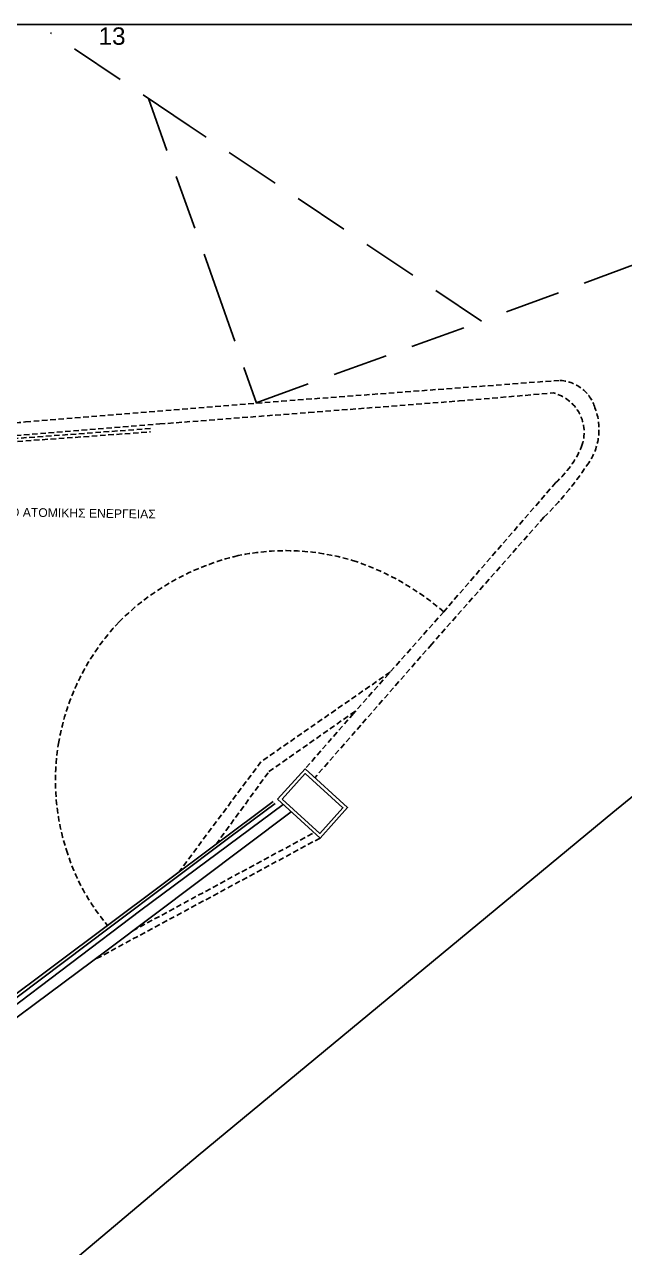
# Model space of a CAD drawing. Header units: millimetres. Extents: x 898 to 3196, y 765 to 1779.
# Drawn here: x 2472 to 2748, y 1205 to 1767 of the extents above; entities that cross this region are included whole.
import ezdxf

# ---------------------------------------------------------------- set-up
doc = ezdxf.new("R2010")
doc.units = ezdxf.units.MM
doc.linetypes.add('DASHED', pattern=[19.05, 12.7, -6.35])
doc.linetypes.add('DASHEDX2', pattern=[38.1, 25.4, -12.7])
doc.layers.add('Επιγραφές - Σχήματα', color=7, linetype='Continuous')
doc.layers.add('Υπόβαθρο ΔΕΗ', color=7, linetype='Continuous')
doc.styles.add('ar', font='arial.ttf')

msp = doc.modelspace()

# ---------------------------------------------------------------- linework, layer by layer
at = {"layer": 'Επιγραφές - Σχήματα'}
msp.add_lwpolyline([(939.73, 1767.32), (2955.99, 1767.32), (2955.99, 771.15), (939.73, 771.15)], close=True, dxfattribs=at)
at = {"layer": 'Υπόβαθρο ΔΕΗ', "linetype": 'DASHEDX2'}
for points in [[(2957.22, 1662.92), (2903.45, 1709.88), (2789.45, 1670.42), (2682.69, 1630.83), (2548.04, 1720.76), (2484.35, 1763.53)], [(2529.31, 1733.34), (2560.74, 1645.6), (2579.04, 1593.14)], [(2578.96, 1593.35), (2682.69, 1630.83)]]:
    msp.add_lwpolyline(points, dxfattribs=at)
at = {"layer": 'Υπόβαθρο ΔΕΗ', "linetype": 'DASHED', "ltscale": 0.2}
for points in [[(2410.62, 1607.58, 0.129777), (2449.14, 1585.45, 0.090343), (2472.75, 1584.54), (2590.57, 1594.07), (2718.33, 1603.61, -0.321275), (2734.85, 1591.08, -0.262402), (2730.96, 1564.33, -0.050224), (2711.36, 1540.66), (2659.7, 1482.31), (2605.9, 1420.87)], [(2444.02, 1576.13), (2460.64, 1577.63), (2534.53, 1583.58), (2603.23, 1588.85), (2672.42, 1594.18), (2715.73, 1597.84, -0.447373), (2728.69, 1573.22, -0.11278), (2716.74, 1556.56), (2665.23, 1497.24, 0.095062), (2624.99, 1520.29, 0.129873), (2570.57, 1523.02, 0.139699), (2515.82, 1492.53, 0.146995), (2488.09, 1437.39, 0.121807), (2491.63, 1387.63, 0.101961), (2510.51, 1353, -79.29778)]]:
    msp.add_lwpolyline(points, format="xyb", dxfattribs=at)
for points in [[(2530.27, 1581.48), (2460.9, 1576.39), (2399.35, 1547.48)], [(2400.41, 1546.56), (2418.27, 1554.89), (2461.48, 1574.97), (2530.27, 1579.93)], [(2665.23, 1497.24), (2623.68, 1450.41), (2601.43, 1424.92)], [(2640.59, 1469.47), (2581.15, 1428.25), (2543.43, 1377.59)], [(2560.49, 1390.33), (2584.8, 1423.7), (2624.79, 1451.66)], [(2522.14, 1350.49), (2605.59, 1395.63)], [(2608.32, 1393.14), (2503.92, 1336.84)]]:
    msp.add_lwpolyline(points, dxfattribs=at)
at = {"layer": 'Υπόβαθρο ΔΕΗ'}
for points in [[(2355.25, 1081.41), (2552.28, 1247.13), (2743.03, 1404.92), (2957, 1579.25)], [(2590.91, 1411.06), (2608.21, 1395.29), (2618.83, 1407.08), (2601.53, 1422.77), (2590.91, 1411.06)], [(2367.63, 1349.72), (2368.04, 1349.01), (2394.78, 1302.35), (2437, 1296.07), (2511.9, 1352.26), (2567.46, 1393.96), (2587.69, 1409.02)], [(2586.78, 1409.98), (2510.51, 1353), (2436.57, 1297.73), (2413.34, 1301)]]:
    msp.add_lwpolyline(points, dxfattribs=at)
msp.add_lwpolyline([(2588.77, 1410.96), (2608.32, 1393.14), (2620.97, 1407.19), (2601.43, 1424.92)], close=True, dxfattribs=at)
for points in [[(2591.35, 1408.61), (2525.85, 1359.99), (2460.94, 1310.93), (2433.65, 1290.78, -0.473963), (2410.67, 1292.88), (2376.49, 1352.17)], [(2163.91, 1214.91), (2171.41, 1280.15, -0.531884), (2179.79, 1287.46), (2296.53, 1271.08), (2355.12, 1263.19, 0.107201), (2391.39, 1264.26, 0.079688), (2436.49, 1286.69), (2510.37, 1341.63), (2595, 1405.28)]]:
    msp.add_lwpolyline(points, format="xyb", dxfattribs=at)

# ---------------------------------------------------------------- texts
at = {"layer": 'Επιγραφές - Σχήματα', "linetype": 'Continuous', "insert": (2506.39, 1765.97), "char_height": 8, "width": 25.2338, "attachment_point": 1, "style": 'ar'}
msp.add_mtext('13', dxfattribs=at)
at = {"layer": 'Επιγραφές - Σχήματα', "linetype": 'Continuous', "insert": (2435.19, 1545.44), "char_height": 4, "width": 147.303, "attachment_point": 1, "rotation": 359.2247, "style": 'ar'}
msp.add_mtext('ΕΡΓΟΣΤΑΣΙΟ ΑΤΟΜΙΚΗΣ ΕΝΕΡΓΕΙΑΣ', dxfattribs=at)

doc.saveas('drawing.dxf')
